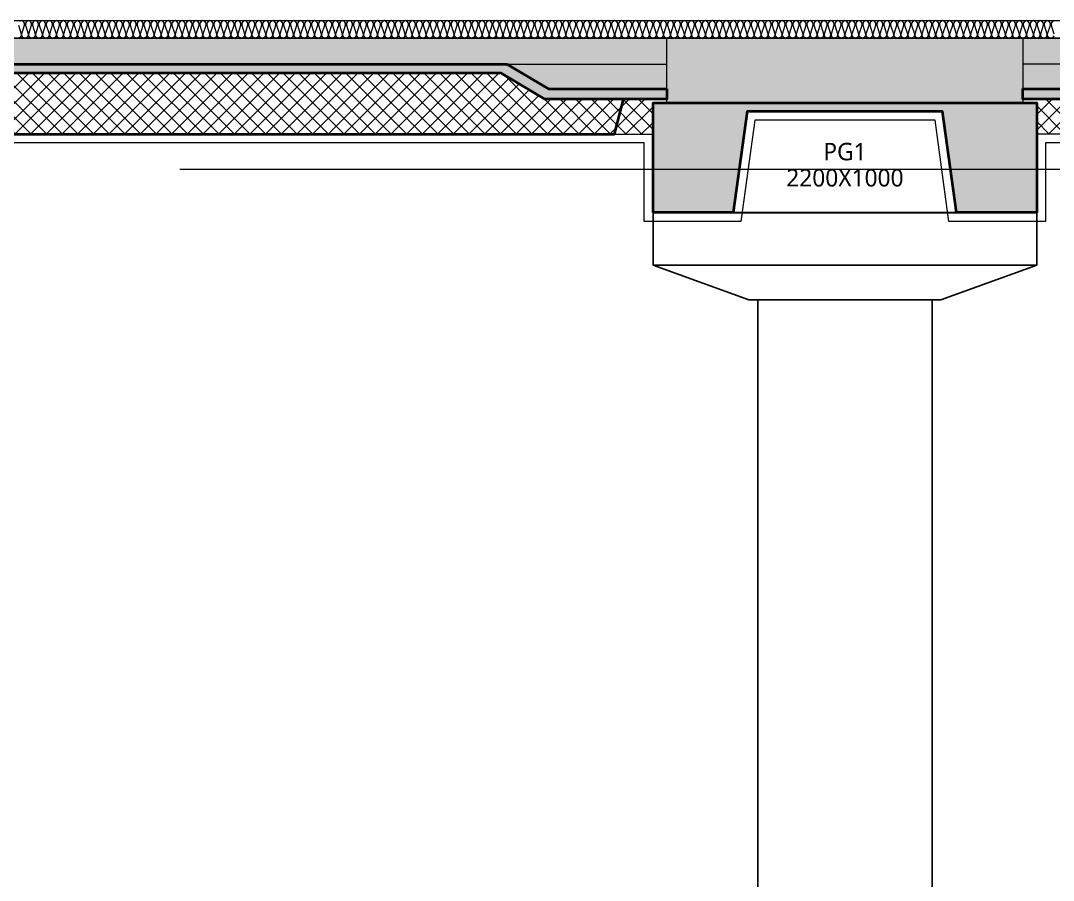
# Model space of a CAD drawing. Header units: millimetres. Extents: x 0 to 420000, y 0 to 297000.
# Drawn here: x 173288 to 179207, y 163425 to 168350 of the extents above; entities that cross this region are included whole.
import ezdxf
from ezdxf.enums import TextEntityAlignment as Align

# ---------------------------------------------------------------- set-up
doc = ezdxf.new("R2010")
doc.units = ezdxf.units.MM
doc.linetypes.add('CEN', pattern=[62, 60, -1, 0, -1])
for name, color, linetype, lineweight in [('A-AXIS-LINE', 1, 'CEN', 15), ('A-CONC-LIN1', 2, 'Continuous', 40), ('A-CONC-LIN2', 7, 'Continuous', 25), ('A-ELEV-LIN2', 7, 'Continuous', 25), ('A-XXXX-INSL1', 15, 'Continuous', 18), ('A-XXXX-INSL2', 8, 'Continuous', 18)]:
    doc.layers.add(name, color=color, linetype=linetype, lineweight=lineweight)
doc.layers.add('A-CONC-SOLD', color=253, linetype='CEN')
doc.layers.add('A-XXXX-NPLT', color=144, linetype='Continuous', lineweight=15, plot=False)
doc.styles.add('맑은고딕', font='')
doc.styles.get('맑은고딕').set_extended_font_data('Malgun Gothic')

# ---------------------------------------------------------------- blocks, each defined once
blk = doc.blocks.new('axis(220316)')
at = {"layer": 'A-AXIS-LINE', "ltscale": 1000}
blk.add_line((4631788.1, -432118.7), (4955413.1, -432118.7), dxfattribs=at)
blk = doc.blocks.new('PG1')
at = {"layer": 'A-CONC-SOLD'}
h = blk.add_hatch(color=256, dxfattribs=at)
h.dxf.hatch_style = 1
h.paths.add_polyline_path([(4800580.6, -237068.7), (4800580.6, -237438.7), (4802620.6, -237438.7), (4802620.6, -237068.7)])
h = blk.add_hatch(color=256, dxfattribs=at)
h.dxf.hatch_style = 1
h.paths.add_polyline_path([(4800500.6, -238068.7), (4800500.6, -237438.7), (4802700.6, -237438.7), (4802700.6, -238068.7), (4802240.6, -238068.7), (4802160.6, -237488.7), (4801040.6, -237488.7), (4800960.6, -238068.7)])
at = {"layer": 'A-CONC-LIN1'}
blk.add_lwpolyline([(4800500.6, -238068.7), (4800500.6, -237438.7), (4802700.6, -237438.7), (4802700.6, -238068.7), (4802240.6, -238068.7), (4802160.6, -237488.7), (4801040.6, -237488.7), (4800960.6, -238068.7), (4800500.6, -238068.7)], dxfattribs=at)
at = {"layer": 'A-CONC-LIN2'}
blk.add_line((4800580.6, -237068.7), (4802620.6, -237068.7), dxfattribs=at)
at = {"layer": 'A-XXXX-NPLT'}
blk.add_lwpolyline([(4802700.6, -238068.7), (4800500.6, -238068.7), (4800500.6, -237438.7), (4800580.6, -237438.7), (4800580.6, -237068.7), (4802620.6, -237068.7), (4802620.6, -237438.7), (4802700.6, -237438.7)], close=True, dxfattribs=at)
at = {"layer": 'A-XXXX-NPLT', "style": '맑은고딕'}
for s, p in [('PG1', (4801600.6, -237718.7)), ('2200X1000', (4801600.6, -237868.7))]:
    blk.add_text(s, height=100, dxfattribs=at).set_placement(p, align=Align.MIDDLE)
blk = doc.blocks.new('PS2(횡)')
at = {"layer": 'A-CONC-SOLD'}
h = blk.add_hatch(color=256, dxfattribs=at)
h.dxf.hatch_style = 1
h.paths.add_polyline_path([(1020, 0), (1020, -290), (1700, -290), (1937.4, -150), (9062.6, -150), (9300, -290), (9980, -290), (9980, 0)])
h = blk.add_hatch(color=256, dxfattribs=at)
h.dxf.hatch_style = 1
h.paths.add_polyline_path([(9980, -290), (9980, -350), (9280, -350), (9030, -200), (1970, -200), (1720, -350), (1020, -350), (1020, -290), (1700, -290), (1937.4, -150), (9062.6, -150), (9300, -290)])
at = {"layer": 'A-XXXX-INSL2'}
h = blk.add_hatch(dxfattribs=at)
h.set_pattern_fill('ANSI37', color=256, scale=20)
h.set_pattern_definition([(45, (-244012.5, -188500), (-44.90128, 44.90128), []), (135, (-244012.5, -188500), (-44.90128, -44.90128), [])])
h.paths.add_polyline_path([(1100, -550), (9900, -550), (9900, -350), (9280, -350), (9030, -200), (1970, -200), (1720, -350), (1100, -350)])
at = {"layer": 'A-CONC-LIN1', "color": 2}
for p, q in [((9680, -550), (9730, -350)), ((1320, -550), (9680, -550))]:
    blk.add_line(p, q, dxfattribs=at)
blk.add_lwpolyline([(9980, -290), (9980, -350), (9280, -350), (9030, -200), (1970, -200), (1720, -350), (1020, -350), (1020, -290), (1700, -290), (1937.4, -150), (9062.6, -150), (9300, -290)], close=True, dxfattribs=at)
at = {"layer": 'A-CONC-LIN2'}
blk.add_line((1020, 0), (9980, 0), dxfattribs=at)
at = {"layer": 'A-XXXX-INSL2'}
for p, q in [((1320, -550), (1100, -550)), ((9680, -550), (9900, -550))]:
    blk.add_line(p, q, dxfattribs=at)
at = {"layer": 'A-XXXX-NPLT'}
for p, q in [((1937.4, -150), (1020, -150)), ((9062.6, -150), (9980, -150))]:
    blk.add_line(p, q, dxfattribs=at)
blk = doc.blocks.new('횡지하층')
at = {"layer": 'A-ELEV-LIN2'}
for p, q in [((4778500.6, -238361.1), (4780700.6, -238361.1)), ((4778500.6, -238361.1), (4778500.6, -238661.1)), ((4780700.6, -238361.1), (4780700.6, -238661.1)), ((4778500.6, -238661.1), (4780700.6, -238661.1)), ((4779050.6, -238861.1), (4778500.6, -238661.1)), ((4780150.6, -238861.1), (4780700.6, -238661.1)), ((4779050.6, -238861.1), (4780150.6, -238861.1)), ((4779100.6, -247111.1), (4779100.6, -238861.1)), ((4780100.6, -247111.1), (4780100.6, -238861.1))]:
    blk.add_line(p, q, dxfattribs=at)
at = {"layer": 'A-XXXX-INSL1'}
blk.add_lwpolyline([(4800450.6, -237961.1), (4791750.6, -237961.1), (4791750.6, -238411.1), (4791197, -238411.1), (4791117, -237831.1), (4790084.1, -237831.1), (4790004.1, -238411.1), (4789450.6, -238411.1), (4789450.6, -237961.1), (4780750.6, -237961.1), (4780750.6, -238411.1), (4780197, -238411.1), (4780117, -237831.1), (4779084.1, -237831.1), (4779004.1, -238411.1), (4778450.6, -238411.1), (4778450.6, -237961.1), (4769750.6, -237961.1)], dxfattribs=at)
at = {"layer": 'A-XXXX-INSL2'}
blk.add_line((4757100.4, -237261.1), (4890100.5, -237261.1), dxfattribs=at)
for points in [[(4780800.6, -237261.1), (4780789.6, -237265.1), (4780782.6, -237275.1), (4780782.6, -237286.1), (4780798.6, -237336.1)], [(4780798.6, -237347.1), (4780791.6, -237357.1), (4780780.6, -237361.1), (4780769.6, -237357.1), (4780762.6, -237347.1), (4780762.6, -237336.1), (4780778.6, -237286.1), (4780778.6, -237275.1), (4780771.6, -237265.1), (4780760.6, -237261.1), (4780749.6, -237265.1), (4780742.6, -237275.1), (4780742.6, -237286.1), (4780758.6, -237336.1), (4780758.6, -237347.1), (4780751.6, -237357.1), (4780740.6, -237361.1), (4780729.6, -237357.1), (4780722.6, -237347.1), (4780722.6, -237336.1), (4780738.6, -237286.1), (4780738.6, -237275.1), (4780731.6, -237265.1), (4780720.6, -237261.1), (4780709.6, -237265.1), (4780702.6, -237275.1), (4780702.6, -237286.1), (4780718.6, -237336.1), (4780718.6, -237347.1), (4780711.6, -237357.1), (4780700.6, -237361.1), (4780689.6, -237357.1), (4780682.6, -237347.1), (4780682.6, -237336.1), (4780698.6, -237286.1), (4780698.6, -237275.1), (4780691.6, -237265.1), (4780680.6, -237261.1), (4780669.6, -237265.1), (4780662.6, -237275.1), (4780662.6, -237286.1), (4780678.6, -237336.1), (4780678.6, -237347.1), (4780671.6, -237357.1), (4780660.6, -237361.1), (4780649.6, -237357.1), (4780642.6, -237347.1), (4780642.6, -237336.1), (4780658.6, -237286.1), (4780658.6, -237275.1), (4780651.6, -237265.1), (4780640.6, -237261.1), (4780629.6, -237265.1), (4780622.6, -237275.1), (4780622.6, -237286.1), (4780638.6, -237336.1), (4780638.6, -237347.1), (4780631.6, -237357.1), (4780620.6, -237361.1), (4780609.6, -237357.1), (4780602.6, -237347.1), (4780602.6, -237336.1), (4780618.6, -237286.1), (4780618.6, -237275.1), (4780611.6, -237265.1), (4780600.6, -237261.1), (4780589.6, -237265.1), (4780582.6, -237275.1), (4780582.6, -237286.1), (4780598.6, -237336.1), (4780598.6, -237347.1), (4780591.6, -237357.1), (4780580.6, -237361.1), (4780569.6, -237357.1), (4780562.6, -237347.1), (4780562.6, -237336.1), (4780578.6, -237286.1), (4780578.6, -237275.1), (4780571.6, -237265.1), (4780560.6, -237261.1), (4780549.6, -237265.1), (4780542.6, -237275.1), (4780542.6, -237286.1), (4780558.6, -237336.1), (4780558.6, -237347.1), (4780551.6, -237357.1), (4780540.6, -237361.1), (4780529.6, -237357.1), (4780522.6, -237347.1), (4780522.6, -237336.1), (4780538.6, -237286.1), (4780538.6, -237275.1), (4780531.6, -237265.1), (4780520.6, -237261.1), (4780509.6, -237265.1), (4780502.6, -237275.1), (4780502.6, -237286.1), (4780518.6, -237336.1), (4780518.6, -237347.1), (4780511.6, -237357.1), (4780500.6, -237361.1), (4780489.6, -237357.1), (4780482.6, -237347.1), (4780482.6, -237336.1), (4780498.6, -237286.1), (4780498.6, -237275.1), (4780491.6, -237265.1), (4780480.6, -237261.1), (4780469.6, -237265.1), (4780462.6, -237275.1), (4780462.6, -237286.1), (4780478.6, -237336.1), (4780478.6, -237347.1), (4780471.6, -237357.1), (4780460.6, -237361.1), (4780449.6, -237357.1), (4780442.6, -237347.1), (4780442.6, -237336.1), (4780458.6, -237286.1), (4780458.6, -237275.1), (4780451.6, -237265.1), (4780440.6, -237261.1), (4780429.6, -237265.1), (4780422.6, -237275.1), (4780422.6, -237286.1), (4780438.6, -237336.1), (4780438.6, -237347.1), (4780431.6, -237357.1), (4780420.6, -237361.1), (4780409.6, -237357.1), (4780402.6, -237347.1), (4780402.6, -237336.1), (4780418.6, -237286.1), (4780418.6, -237275.1), (4780411.6, -237265.1), (4780400.6, -237261.1), (4780389.6, -237265.1), (4780382.6, -237275.1), (4780382.6, -237286.1), (4780398.6, -237336.1), (4780398.6, -237347.1), (4780391.6, -237357.1), (4780380.6, -237361.1), (4780369.6, -237357.1), (4780362.6, -237347.1), (4780362.6, -237336.1), (4780378.6, -237286.1), (4780378.6, -237275.1), (4780371.6, -237265.1), (4780360.6, -237261.1), (4780349.6, -237265.1), (4780342.6, -237275.1), (4780342.6, -237286.1), (4780358.6, -237336.1), (4780358.6, -237347.1), (4780351.6, -237357.1), (4780340.6, -237361.1), (4780329.6, -237357.1), (4780322.6, -237347.1), (4780322.6, -237336.1), (4780338.6, -237286.1), (4780338.6, -237275.1), (4780331.6, -237265.1), (4780320.6, -237261.1), (4780309.6, -237265.1), (4780302.6, -237275.1), (4780302.6, -237286.1), (4780318.6, -237336.1), (4780318.6, -237347.1), (4780311.6, -237357.1), (4780300.6, -237361.1), (4780289.6, -237357.1), (4780282.6, -237347.1), (4780282.6, -237336.1), (4780298.6, -237286.1), (4780298.6, -237275.1), (4780291.6, -237265.1), (4780280.6, -237261.1), (4780269.6, -237265.1), (4780262.6, -237275.1), (4780262.6, -237286.1), (4780278.6, -237336.1), (4780278.6, -237347.1), (4780271.6, -237357.1), (4780260.6, -237361.1), (4780249.6, -237357.1), (4780242.6, -237347.1), (4780242.6, -237336.1), (4780258.6, -237286.1), (4780258.6, -237275.1), (4780251.6, -237265.1), (4780240.6, -237261.1), (4780229.6, -237265.1), (4780222.6, -237275.1), (4780222.6, -237286.1), (4780238.6, -237336.1), (4780238.6, -237347.1), (4780231.6, -237357.1), (4780220.6, -237361.1), (4780209.6, -237357.1), (4780202.6, -237347.1), (4780202.6, -237336.1), (4780218.6, -237286.1), (4780218.6, -237275.1), (4780211.6, -237265.1), (4780200.6, -237261.1), (4780189.6, -237265.1), (4780182.6, -237275.1), (4780182.6, -237286.1), (4780198.6, -237336.1), (4780198.6, -237347.1), (4780191.6, -237357.1), (4780180.6, -237361.1), (4780169.6, -237357.1), (4780162.6, -237347.1), (4780162.6, -237336.1), (4780178.6, -237286.1), (4780178.6, -237275.1), (4780171.6, -237265.1), (4780160.6, -237261.1), (4780149.6, -237265.1), (4780142.6, -237275.1), (4780142.6, -237286.1), (4780158.6, -237336.1), (4780158.6, -237347.1), (4780151.6, -237357.1), (4780140.6, -237361.1), (4780129.6, -237357.1), (4780122.6, -237347.1), (4780122.6, -237336.1), (4780138.6, -237286.1), (4780138.6, -237275.1), (4780131.6, -237265.1), (4780120.6, -237261.1), (4780109.6, -237265.1), (4780102.6, -237275.1), (4780102.6, -237286.1), (4780118.6, -237336.1), (4780118.6, -237347.1), (4780111.6, -237357.1), (4780100.6, -237361.1), (4780089.6, -237357.1), (4780082.6, -237347.1), (4780082.6, -237336.1), (4780098.6, -237286.1), (4780098.6, -237275.1), (4780091.6, -237265.1), (4780080.6, -237261.1), (4780069.6, -237265.1), (4780062.6, -237275.1), (4780062.6, -237286.1), (4780078.6, -237336.1), (4780078.6, -237347.1), (4780071.6, -237357.1), (4780060.6, -237361.1), (4780049.6, -237357.1), (4780042.6, -237347.1), (4780042.6, -237336.1), (4780058.6, -237286.1), (4780058.6, -237275.1), (4780051.6, -237265.1), (4780040.6, -237261.1), (4780029.6, -237265.1), (4780022.6, -237275.1), (4780022.6, -237286.1), (4780038.6, -237336.1), (4780038.6, -237347.1), (4780031.6, -237357.1), (4780020.6, -237361.1), (4780009.6, -237357.1), (4780002.6, -237347.1), (4780002.6, -237336.1), (4780018.6, -237286.1), (4780018.6, -237275.1), (4780011.6, -237265.1), (4780000.6, -237261.1), (4779989.6, -237265.1), (4779982.6, -237275.1), (4779982.6, -237286.1), (4779998.6, -237336.1), (4779998.6, -237347.1), (4779991.6, -237357.1), (4779980.6, -237361.1), (4779969.6, -237357.1), (4779962.6, -237347.1), (4779962.6, -237336.1), (4779978.6, -237286.1), (4779978.6, -237275.1), (4779971.6, -237265.1), (4779960.6, -237261.1), (4779949.6, -237265.1), (4779942.6, -237275.1), (4779942.6, -237286.1), (4779958.6, -237336.1), (4779958.6, -237347.1), (4779951.6, -237357.1), (4779940.6, -237361.1), (4779929.6, -237357.1), (4779922.6, -237347.1), (4779922.6, -237336.1), (4779938.6, -237286.1), (4779938.6, -237275.1), (4779931.6, -237265.1), (4779920.6, -237261.1), (4779909.6, -237265.1), (4779902.6, -237275.1), (4779902.6, -237286.1), (4779918.6, -237336.1), (4779918.6, -237347.1), (4779911.6, -237357.1), (4779900.6, -237361.1), (4779889.6, -237357.1), (4779882.6, -237347.1), (4779882.6, -237336.1), (4779898.6, -237286.1), (4779898.6, -237275.1), (4779891.6, -237265.1), (4779880.6, -237261.1), (4779869.6, -237265.1), (4779862.6, -237275.1), (4779862.6, -237286.1), (4779878.6, -237336.1), (4779878.6, -237347.1), (4779871.6, -237357.1), (4779860.6, -237361.1), (4779849.6, -237357.1), (4779842.6, -237347.1), (4779842.6, -237336.1), (4779858.6, -237286.1), (4779858.6, -237275.1), (4779851.6, -237265.1), (4779840.6, -237261.1), (4779829.6, -237265.1), (4779822.6, -237275.1), (4779822.6, -237286.1), (4779838.6, -237336.1), (4779838.6, -237347.1), (4779831.6, -237357.1), (4779820.6, -237361.1), (4779809.6, -237357.1), (4779802.6, -237347.1), (4779802.6, -237336.1), (4779818.6, -237286.1), (4779818.6, -237275.1), (4779811.6, -237265.1), (4779800.6, -237261.1), (4779789.6, -237265.1), (4779782.6, -237275.1), (4779782.6, -237286.1), (4779798.6, -237336.1), (4779798.6, -237347.1), (4779791.6, -237357.1), (4779780.6, -237361.1), (4779769.6, -237357.1), (4779762.6, -237347.1), (4779762.6, -237336.1), (4779778.6, -237286.1), (4779778.6, -237275.1), (4779771.6, -237265.1), (4779760.6, -237261.1), (4779749.6, -237265.1), (4779742.6, -237275.1), (4779742.6, -237286.1), (4779758.6, -237336.1), (4779758.6, -237347.1), (4779751.6, -237357.1), (4779740.6, -237361.1), (4779729.6, -237357.1), (4779722.6, -237347.1), (4779722.6, -237336.1), (4779738.6, -237286.1), (4779738.6, -237275.1), (4779731.6, -237265.1), (4779720.6, -237261.1), (4779709.6, -237265.1), (4779702.6, -237275.1), (4779702.6, -237286.1), (4779718.6, -237336.1), (4779718.6, -237347.1), (4779711.6, -237357.1), (4779700.6, -237361.1), (4779689.6, -237357.1), (4779682.6, -237347.1), (4779682.6, -237336.1), (4779698.6, -237286.1), (4779698.6, -237275.1), (4779691.6, -237265.1), (4779680.6, -237261.1), (4779669.6, -237265.1), (4779662.6, -237275.1), (4779662.6, -237286.1), (4779678.6, -237336.1), (4779678.6, -237347.1), (4779671.6, -237357.1), (4779660.6, -237361.1), (4779649.6, -237357.1), (4779642.6, -237347.1), (4779642.6, -237336.1), (4779658.6, -237286.1), (4779658.6, -237275.1), (4779651.6, -237265.1), (4779640.6, -237261.1), (4779629.6, -237265.1), (4779622.6, -237275.1), (4779622.6, -237286.1), (4779638.6, -237336.1), (4779638.6, -237347.1), (4779631.6, -237357.1), (4779620.6, -237361.1), (4779609.6, -237357.1), (4779602.6, -237347.1), (4779602.6, -237336.1), (4779618.6, -237286.1), (4779618.6, -237275.1), (4779611.6, -237265.1), (4779600.6, -237261.1), (4779589.6, -237265.1), (4779582.6, -237275.1), (4779582.6, -237286.1), (4779598.6, -237336.1), (4779598.6, -237347.1), (4779591.6, -237357.1), (4779580.6, -237361.1), (4779569.6, -237357.1), (4779562.6, -237347.1), (4779562.6, -237336.1), (4779578.6, -237286.1), (4779578.6, -237275.1), (4779571.6, -237265.1), (4779560.6, -237261.1), (4779549.6, -237265.1), (4779542.6, -237275.1), (4779542.6, -237286.1), (4779558.6, -237336.1), (4779558.6, -237347.1), (4779551.6, -237357.1), (4779540.6, -237361.1), (4779529.6, -237357.1), (4779522.6, -237347.1), (4779522.6, -237336.1), (4779538.6, -237286.1), (4779538.6, -237275.1), (4779531.6, -237265.1), (4779520.6, -237261.1), (4779509.6, -237265.1), (4779502.6, -237275.1), (4779502.6, -237286.1), (4779518.6, -237336.1), (4779518.6, -237347.1), (4779511.6, -237357.1), (4779500.6, -237361.1), (4779489.6, -237357.1), (4779482.6, -237347.1), (4779482.6, -237336.1), (4779498.6, -237286.1), (4779498.6, -237275.1), (4779491.6, -237265.1), (4779480.6, -237261.1), (4779469.6, -237265.1), (4779462.6, -237275.1), (4779462.6, -237286.1), (4779478.6, -237336.1), (4779478.6, -237347.1), (4779471.6, -237357.1), (4779460.6, -237361.1), (4779449.6, -237357.1), (4779442.6, -237347.1), (4779442.6, -237336.1), (4779458.6, -237286.1), (4779458.6, -237275.1), (4779451.6, -237265.1), (4779440.6, -237261.1), (4779429.6, -237265.1), (4779422.6, -237275.1), (4779422.6, -237286.1), (4779438.6, -237336.1), (4779438.6, -237347.1), (4779431.6, -237357.1), (4779420.6, -237361.1), (4779409.6, -237357.1), (4779402.6, -237347.1), (4779402.6, -237336.1), (4779418.6, -237286.1), (4779418.6, -237275.1), (4779411.6, -237265.1), (4779400.6, -237261.1), (4779389.6, -237265.1), (4779382.6, -237275.1), (4779382.6, -237286.1), (4779398.6, -237336.1), (4779398.6, -237347.1), (4779391.6, -237357.1), (4779380.6, -237361.1), (4779369.6, -237357.1), (4779362.6, -237347.1), (4779362.6, -237336.1), (4779378.6, -237286.1), (4779378.6, -237275.1), (4779371.6, -237265.1), (4779360.6, -237261.1), (4779349.6, -237265.1), (4779342.6, -237275.1), (4779342.6, -237286.1), (4779358.6, -237336.1), (4779358.6, -237347.1), (4779351.6, -237357.1), (4779340.6, -237361.1), (4779329.6, -237357.1), (4779322.6, -237347.1), (4779322.6, -237336.1), (4779338.6, -237286.1), (4779338.6, -237275.1), (4779331.6, -237265.1), (4779320.6, -237261.1), (4779309.6, -237265.1), (4779302.6, -237275.1), (4779302.6, -237286.1), (4779318.6, -237336.1), (4779318.6, -237347.1), (4779311.6, -237357.1), (4779300.6, -237361.1), (4779289.6, -237357.1), (4779282.6, -237347.1), (4779282.6, -237336.1), (4779298.6, -237286.1), (4779298.6, -237275.1), (4779291.6, -237265.1), (4779280.6, -237261.1), (4779269.6, -237265.1), (4779262.6, -237275.1), (4779262.6, -237286.1), (4779278.6, -237336.1), (4779278.6, -237347.1), (4779271.6, -237357.1), (4779260.6, -237361.1), (4779249.6, -237357.1), (4779242.6, -237347.1), (4779242.6, -237336.1), (4779258.6, -237286.1), (4779258.6, -237275.1), (4779251.6, -237265.1), (4779240.6, -237261.1), (4779229.6, -237265.1), (4779222.6, -237275.1), (4779222.6, -237286.1), (4779238.6, -237336.1), (4779238.6, -237347.1), (4779231.6, -237357.1), (4779220.6, -237361.1), (4779209.6, -237357.1), (4779202.6, -237347.1), (4779202.6, -237336.1), (4779218.6, -237286.1), (4779218.6, -237275.1), (4779211.6, -237265.1), (4779200.6, -237261.1), (4779189.6, -237265.1), (4779182.6, -237275.1), (4779182.6, -237286.1), (4779198.6, -237336.1), (4779198.6, -237347.1), (4779191.6, -237357.1), (4779180.6, -237361.1), (4779169.6, -237357.1), (4779162.6, -237347.1), (4779162.6, -237336.1), (4779178.6, -237286.1), (4779178.6, -237275.1), (4779171.6, -237265.1), (4779160.6, -237261.1), (4779149.6, -237265.1), (4779142.6, -237275.1), (4779142.6, -237286.1), (4779158.6, -237336.1), (4779158.6, -237347.1), (4779151.6, -237357.1), (4779140.6, -237361.1), (4779129.6, -237357.1), (4779122.6, -237347.1), (4779122.6, -237336.1), (4779138.6, -237286.1), (4779138.6, -237275.1), (4779131.6, -237265.1), (4779120.6, -237261.1), (4779109.6, -237265.1), (4779102.6, -237275.1), (4779102.6, -237286.1), (4779118.6, -237336.1), (4779118.6, -237347.1), (4779111.6, -237357.1), (4779100.6, -237361.1), (4779089.6, -237357.1), (4779082.6, -237347.1), (4779082.6, -237336.1), (4779098.6, -237286.1), (4779098.6, -237275.1), (4779091.6, -237265.1), (4779080.6, -237261.1), (4779069.6, -237265.1), (4779062.6, -237275.1), (4779062.6, -237286.1), (4779078.6, -237336.1), (4779078.6, -237347.1), (4779071.6, -237357.1), (4779060.6, -237361.1), (4779049.6, -237357.1), (4779042.6, -237347.1), (4779042.6, -237336.1), (4779058.6, -237286.1), (4779058.6, -237275.1), (4779051.6, -237265.1), (4779040.6, -237261.1), (4779029.6, -237265.1), (4779022.6, -237275.1), (4779022.6, -237286.1), (4779038.6, -237336.1), (4779038.6, -237347.1), (4779031.6, -237357.1), (4779020.6, -237361.1), (4779009.6, -237357.1), (4779002.6, -237347.1), (4779002.6, -237336.1), (4779018.6, -237286.1), (4779018.6, -237275.1), (4779011.6, -237265.1), (4779000.6, -237261.1), (4778989.6, -237265.1), (4778982.6, -237275.1), (4778982.6, -237286.1), (4778998.6, -237336.1), (4778998.6, -237347.1), (4778991.6, -237357.1), (4778980.6, -237361.1), (4778969.6, -237357.1), (4778962.6, -237347.1), (4778962.6, -237336.1), (4778978.6, -237286.1), (4778978.6, -237275.1), (4778971.6, -237265.1), (4778960.6, -237261.1), (4778949.6, -237265.1), (4778942.6, -237275.1), (4778942.6, -237286.1), (4778958.6, -237336.1), (4778958.6, -237347.1), (4778951.6, -237357.1), (4778940.6, -237361.1), (4778929.6, -237357.1), (4778922.6, -237347.1), (4778922.6, -237336.1), (4778938.6, -237286.1), (4778938.6, -237275.1), (4778931.6, -237265.1), (4778920.6, -237261.1), (4778909.6, -237265.1), (4778902.6, -237275.1), (4778902.6, -237286.1), (4778918.6, -237336.1), (4778918.6, -237347.1), (4778911.6, -237357.1), (4778900.6, -237361.1), (4778889.6, -237357.1), (4778882.6, -237347.1), (4778882.6, -237336.1), (4778898.6, -237286.1), (4778898.6, -237275.1), (4778891.6, -237265.1), (4778880.6, -237261.1), (4778869.6, -237265.1), (4778862.6, -237275.1), (4778862.6, -237286.1), (4778878.6, -237336.1), (4778878.6, -237347.1), (4778871.6, -237357.1), (4778860.6, -237361.1), (4778849.6, -237357.1), (4778842.6, -237347.1), (4778842.6, -237336.1), (4778858.6, -237286.1), (4778858.6, -237275.1), (4778851.6, -237265.1), (4778840.6, -237261.1), (4778829.6, -237265.1), (4778822.6, -237275.1), (4778822.6, -237286.1), (4778838.6, -237336.1), (4778838.6, -237347.1), (4778831.6, -237357.1), (4778820.6, -237361.1), (4778809.6, -237357.1), (4778802.6, -237347.1), (4778802.6, -237336.1), (4778818.6, -237286.1), (4778818.6, -237275.1), (4778811.6, -237265.1), (4778800.6, -237261.1), (4778789.6, -237265.1), (4778782.6, -237275.1), (4778782.6, -237286.1), (4778798.6, -237336.1), (4778798.6, -237347.1), (4778791.6, -237357.1), (4778780.6, -237361.1), (4778769.6, -237357.1), (4778762.6, -237347.1), (4778762.6, -237336.1), (4778778.6, -237286.1), (4778778.6, -237275.1), (4778771.6, -237265.1), (4778760.6, -237261.1), (4778749.6, -237265.1), (4778742.6, -237275.1), (4778742.6, -237286.1), (4778758.6, -237336.1), (4778758.6, -237347.1), (4778751.6, -237357.1), (4778740.6, -237361.1), (4778729.6, -237357.1), (4778722.6, -237347.1), (4778722.6, -237336.1), (4778738.6, -237286.1), (4778738.6, -237275.1), (4778731.6, -237265.1), (4778720.6, -237261.1), (4778709.6, -237265.1), (4778702.6, -237275.1), (4778702.6, -237286.1), (4778718.6, -237336.1), (4778718.6, -237347.1), (4778711.6, -237357.1), (4778700.6, -237361.1), (4778689.6, -237357.1), (4778682.6, -237347.1), (4778682.6, -237336.1), (4778698.6, -237286.1), (4778698.6, -237275.1), (4778691.6, -237265.1), (4778680.6, -237261.1), (4778669.6, -237265.1), (4778662.6, -237275.1), (4778662.6, -237286.1), (4778678.6, -237336.1), (4778678.6, -237347.1), (4778671.6, -237357.1), (4778660.6, -237361.1), (4778649.6, -237357.1), (4778642.6, -237347.1), (4778642.6, -237336.1), (4778658.6, -237286.1), (4778658.6, -237275.1), (4778651.6, -237265.1), (4778640.6, -237261.1), (4778629.6, -237265.1), (4778622.6, -237275.1), (4778622.6, -237286.1), (4778638.6, -237336.1), (4778638.6, -237347.1), (4778631.6, -237357.1), (4778620.6, -237361.1), (4778609.6, -237357.1), (4778602.6, -237347.1), (4778602.6, -237336.1), (4778618.6, -237286.1), (4778618.6, -237275.1), (4778611.6, -237265.1), (4778600.6, -237261.1), (4778589.6, -237265.1), (4778582.6, -237275.1), (4778582.6, -237286.1), (4778598.6, -237336.1), (4778598.6, -237347.1), (4778591.6, -237357.1), (4778580.6, -237361.1), (4778569.6, -237357.1), (4778562.6, -237347.1), (4778562.6, -237336.1), (4778578.6, -237286.1), (4778578.6, -237275.1), (4778571.6, -237265.1), (4778560.6, -237261.1), (4778549.6, -237265.1), (4778542.6, -237275.1), (4778542.6, -237286.1), (4778558.6, -237336.1), (4778558.6, -237347.1), (4778551.6, -237357.1), (4778540.6, -237361.1), (4778529.6, -237357.1), (4778522.6, -237347.1), (4778522.6, -237336.1), (4778538.6, -237286.1), (4778538.6, -237275.1), (4778531.6, -237265.1), (4778520.6, -237261.1), (4778509.6, -237265.1), (4778502.6, -237275.1), (4778502.6, -237286.1), (4778518.6, -237336.1), (4778518.6, -237347.1), (4778511.6, -237357.1), (4778500.6, -237361.1), (4778489.6, -237357.1), (4778482.6, -237347.1), (4778482.6, -237336.1), (4778498.6, -237286.1), (4778498.6, -237275.1), (4778491.6, -237265.1), (4778480.6, -237261.1), (4778469.6, -237265.1), (4778462.6, -237275.1), (4778462.6, -237286.1), (4778478.6, -237336.1), (4778478.6, -237347.1), (4778471.6, -237357.1), (4778460.6, -237361.1), (4778449.6, -237357.1), (4778442.6, -237347.1), (4778442.6, -237336.1), (4778458.6, -237286.1), (4778458.6, -237275.1), (4778451.6, -237265.1), (4778440.6, -237261.1), (4778429.6, -237265.1), (4778422.6, -237275.1), (4778422.6, -237286.1), (4778438.6, -237336.1), (4778438.6, -237347.1), (4778431.6, -237357.1), (4778420.6, -237361.1), (4778409.6, -237357.1), (4778402.6, -237347.1), (4778402.6, -237336.1), (4778418.6, -237286.1), (4778418.6, -237275.1), (4778411.6, -237265.1), (4778400.6, -237261.1), (4778389.6, -237265.1), (4778382.6, -237275.1), (4778382.6, -237286.1), (4778398.6, -237336.1), (4778398.6, -237347.1), (4778391.6, -237357.1), (4778380.6, -237361.1), (4778369.6, -237357.1), (4778362.6, -237347.1), (4778362.6, -237336.1), (4778378.6, -237286.1), (4778378.6, -237275.1), (4778371.6, -237265.1), (4778360.6, -237261.1), (4778349.6, -237265.1), (4778342.6, -237275.1), (4778342.6, -237286.1), (4778358.6, -237336.1), (4778358.6, -237347.1), (4778351.6, -237357.1), (4778340.6, -237361.1), (4778329.6, -237357.1), (4778322.6, -237347.1), (4778322.6, -237336.1), (4778338.6, -237286.1), (4778338.6, -237275.1), (4778331.6, -237265.1), (4778320.6, -237261.1), (4778309.6, -237265.1), (4778302.6, -237275.1), (4778302.6, -237286.1), (4778318.6, -237336.1), (4778318.6, -237347.1), (4778311.6, -237357.1), (4778300.6, -237361.1), (4778289.6, -237357.1), (4778282.6, -237347.1), (4778282.6, -237336.1), (4778298.6, -237286.1), (4778298.6, -237275.1), (4778291.6, -237265.1), (4778280.6, -237261.1), (4778269.6, -237265.1), (4778262.6, -237275.1), (4778262.6, -237286.1), (4778278.6, -237336.1), (4778278.6, -237347.1), (4778271.6, -237357.1), (4778260.6, -237361.1), (4778249.6, -237357.1), (4778242.6, -237347.1), (4778242.6, -237336.1), (4778258.6, -237286.1), (4778258.6, -237275.1), (4778251.6, -237265.1), (4778240.6, -237261.1), (4778229.6, -237265.1), (4778222.6, -237275.1), (4778222.6, -237286.1), (4778238.6, -237336.1), (4778238.6, -237347.1), (4778231.6, -237357.1), (4778220.6, -237361.1), (4778209.6, -237357.1), (4778202.6, -237347.1), (4778202.6, -237336.1), (4778218.6, -237286.1), (4778218.6, -237275.1), (4778211.6, -237265.1), (4778200.6, -237261.1), (4778189.6, -237265.1), (4778182.6, -237275.1), (4778182.6, -237286.1), (4778198.6, -237336.1), (4778198.6, -237347.1), (4778191.6, -237357.1), (4778180.6, -237361.1), (4778169.6, -237357.1), (4778162.6, -237347.1), (4778162.6, -237336.1), (4778178.6, -237286.1), (4778178.6, -237275.1), (4778171.6, -237265.1), (4778160.6, -237261.1), (4778149.6, -237265.1), (4778142.6, -237275.1), (4778142.6, -237286.1), (4778158.6, -237336.1), (4778158.6, -237347.1), (4778151.6, -237357.1), (4778140.6, -237361.1), (4778129.6, -237357.1), (4778122.6, -237347.1), (4778122.6, -237336.1), (4778138.6, -237286.1), (4778138.6, -237275.1), (4778131.6, -237265.1), (4778120.6, -237261.1), (4778109.6, -237265.1), (4778102.6, -237275.1), (4778102.6, -237286.1), (4778118.6, -237336.1), (4778118.6, -237347.1), (4778111.6, -237357.1), (4778100.6, -237361.1), (4778089.6, -237357.1), (4778082.6, -237347.1), (4778082.6, -237336.1), (4778098.6, -237286.1), (4778098.6, -237275.1), (4778091.6, -237265.1), (4778080.6, -237261.1), (4778069.6, -237265.1), (4778062.6, -237275.1), (4778062.6, -237286.1), (4778078.6, -237336.1), (4778078.6, -237347.1), (4778071.6, -237357.1), (4778060.6, -237361.1), (4778049.6, -237357.1), (4778042.6, -237347.1), (4778042.6, -237336.1), (4778058.6, -237286.1), (4778058.6, -237275.1), (4778051.6, -237265.1), (4778040.6, -237261.1), (4778029.6, -237265.1), (4778022.6, -237275.1), (4778022.6, -237286.1), (4778038.6, -237336.1), (4778038.6, -237347.1), (4778031.6, -237357.1), (4778020.6, -237361.1), (4778009.6, -237357.1), (4778002.6, -237347.1), (4778002.6, -237336.1), (4778018.6, -237286.1), (4778018.6, -237275.1), (4778011.6, -237265.1), (4778000.6, -237261.1), (4777989.6, -237265.1), (4777982.6, -237275.1), (4777982.6, -237286.1), (4777998.6, -237336.1), (4777998.6, -237347.1), (4777991.6, -237357.1), (4777980.6, -237361.1), (4777969.6, -237357.1), (4777962.6, -237347.1), (4777962.6, -237336.1), (4777978.6, -237286.1), (4777978.6, -237275.1), (4777971.6, -237265.1), (4777960.6, -237261.1), (4777949.6, -237265.1), (4777942.6, -237275.1), (4777942.6, -237286.1), (4777958.6, -237336.1), (4777958.6, -237347.1), (4777951.6, -237357.1), (4777940.6, -237361.1), (4777929.6, -237357.1), (4777922.6, -237347.1), (4777922.6, -237336.1), (4777938.6, -237286.1), (4777938.6, -237275.1), (4777931.6, -237265.1), (4777920.6, -237261.1), (4777909.6, -237265.1), (4777902.6, -237275.1), (4777902.6, -237286.1), (4777918.6, -237336.1), (4777918.6, -237347.1), (4777911.6, -237357.1), (4777900.6, -237361.1), (4777889.6, -237357.1), (4777882.6, -237347.1), (4777882.6, -237336.1), (4777898.6, -237286.1), (4777898.6, -237275.1), (4777891.6, -237265.1), (4777880.6, -237261.1), (4777869.6, -237265.1), (4777862.6, -237275.1), (4777862.6, -237286.1), (4777878.6, -237336.1), (4777878.6, -237347.1), (4777871.6, -237357.1), (4777860.6, -237361.1), (4777849.6, -237357.1), (4777842.6, -237347.1), (4777842.6, -237336.1), (4777858.6, -237286.1), (4777858.6, -237275.1), (4777851.6, -237265.1), (4777840.6, -237261.1), (4777829.6, -237265.1), (4777822.6, -237275.1), (4777822.6, -237286.1), (4777838.6, -237336.1), (4777838.6, -237347.1), (4777831.6, -237357.1), (4777820.6, -237361.1), (4777809.6, -237357.1), (4777802.6, -237347.1), (4777802.6, -237336.1), (4777818.6, -237286.1), (4777818.6, -237275.1), (4777811.6, -237265.1), (4777800.6, -237261.1), (4777789.6, -237265.1), (4777782.6, -237275.1), (4777782.6, -237286.1), (4777798.6, -237336.1), (4777798.6, -237347.1), (4777791.6, -237357.1), (4777780.6, -237361.1), (4777769.6, -237357.1), (4777762.6, -237347.1), (4777762.6, -237336.1), (4777778.6, -237286.1), (4777778.6, -237275.1), (4777771.6, -237265.1), (4777760.6, -237261.1), (4777749.6, -237265.1), (4777742.6, -237275.1), (4777742.6, -237286.1), (4777758.6, -237336.1), (4777758.6, -237347.1), (4777751.6, -237357.1), (4777740.6, -237361.1), (4777729.6, -237357.1), (4777722.6, -237347.1), (4777722.6, -237336.1), (4777738.6, -237286.1), (4777738.6, -237275.1), (4777731.6, -237265.1), (4777720.6, -237261.1), (4777709.6, -237265.1), (4777702.6, -237275.1), (4777702.6, -237286.1), (4777718.6, -237336.1), (4777718.6, -237347.1), (4777711.6, -237357.1), (4777700.6, -237361.1), (4777689.6, -237357.1), (4777682.6, -237347.1), (4777682.6, -237336.1), (4777698.6, -237286.1), (4777698.6, -237275.1), (4777691.6, -237265.1), (4777680.6, -237261.1), (4777669.6, -237265.1), (4777662.6, -237275.1), (4777662.6, -237286.1), (4777678.6, -237336.1), (4777678.6, -237347.1), (4777671.6, -237357.1), (4777660.6, -237361.1), (4777649.6, -237357.1), (4777642.6, -237347.1), (4777642.6, -237336.1), (4777658.6, -237286.1), (4777658.6, -237275.1), (4777651.6, -237265.1), (4777640.6, -237261.1), (4777629.6, -237265.1), (4777622.6, -237275.1), (4777622.6, -237286.1), (4777638.6, -237336.1), (4777638.6, -237347.1), (4777631.6, -237357.1), (4777620.6, -237361.1), (4777609.6, -237357.1), (4777602.6, -237347.1), (4777602.6, -237336.1), (4777618.6, -237286.1), (4777618.6, -237275.1), (4777611.6, -237265.1), (4777600.6, -237261.1), (4777589.6, -237265.1), (4777582.6, -237275.1), (4777582.6, -237286.1), (4777598.6, -237336.1), (4777598.6, -237347.1), (4777591.6, -237357.1), (4777580.6, -237361.1), (4777569.6, -237357.1), (4777562.6, -237347.1), (4777562.6, -237336.1), (4777578.6, -237286.1), (4777578.6, -237275.1), (4777571.6, -237265.1), (4777560.6, -237261.1), (4777549.6, -237265.1), (4777542.6, -237275.1), (4777542.6, -237286.1), (4777558.6, -237336.1), (4777558.6, -237347.1), (4777551.6, -237357.1), (4777540.6, -237361.1), (4777529.6, -237357.1), (4777522.6, -237347.1), (4777522.6, -237336.1), (4777538.6, -237286.1), (4777538.6, -237275.1), (4777531.6, -237265.1), (4777520.6, -237261.1), (4777509.6, -237265.1), (4777502.6, -237275.1), (4777502.6, -237286.1), (4777518.6, -237336.1), (4777518.6, -237347.1), (4777511.6, -237357.1), (4777500.6, -237361.1), (4777489.6, -237357.1), (4777482.6, -237347.1), (4777482.6, -237336.1), (4777498.6, -237286.1), (4777498.6, -237275.1), (4777491.6, -237265.1), (4777480.6, -237261.1), (4777469.6, -237265.1), (4777462.6, -237275.1), (4777462.6, -237286.1), (4777478.6, -237336.1), (4777478.6, -237347.1), (4777471.6, -237357.1), (4777460.6, -237361.1), (4777449.6, -237357.1), (4777442.6, -237347.1), (4777442.6, -237336.1), (4777458.6, -237286.1), (4777458.6, -237275.1), (4777451.6, -237265.1), (4777440.6, -237261.1), (4777429.6, -237265.1), (4777422.6, -237275.1), (4777422.6, -237286.1), (4777438.6, -237336.1), (4777438.6, -237347.1), (4777431.6, -237357.1), (4777420.6, -237361.1), (4777409.6, -237357.1), (4777402.6, -237347.1), (4777402.6, -237336.1), (4777418.6, -237286.1), (4777418.6, -237275.1), (4777411.6, -237265.1), (4777400.6, -237261.1), (4777389.6, -237265.1), (4777382.6, -237275.1), (4777382.6, -237286.1), (4777398.6, -237336.1), (4777398.6, -237347.1), (4777391.6, -237357.1), (4777380.6, -237361.1), (4777369.6, -237357.1), (4777362.6, -237347.1), (4777362.6, -237336.1), (4777378.6, -237286.1), (4777378.6, -237275.1), (4777371.6, -237265.1), (4777360.6, -237261.1), (4777349.6, -237265.1), (4777342.6, -237275.1), (4777342.6, -237286.1), (4777358.6, -237336.1), (4777358.6, -237347.1), (4777351.6, -237357.1), (4777340.6, -237361.1), (4777329.6, -237357.1), (4777322.6, -237347.1), (4777322.6, -237336.1), (4777338.6, -237286.1), (4777338.6, -237275.1), (4777331.6, -237265.1), (4777320.6, -237261.1), (4777309.6, -237265.1), (4777302.6, -237275.1), (4777302.6, -237286.1), (4777318.6, -237336.1), (4777318.6, -237347.1), (4777311.6, -237357.1), (4777300.6, -237361.1), (4777289.6, -237357.1), (4777282.6, -237347.1), (4777282.6, -237336.1), (4777298.6, -237286.1), (4777298.6, -237275.1), (4777291.6, -237265.1), (4777280.6, -237261.1), (4777269.6, -237265.1), (4777262.6, -237275.1), (4777262.6, -237286.1), (4777278.6, -237336.1), (4777278.6, -237347.1), (4777271.6, -237357.1), (4777260.6, -237361.1), (4777249.6, -237357.1), (4777242.6, -237347.1), (4777242.6, -237336.1), (4777258.6, -237286.1), (4777258.6, -237275.1), (4777251.6, -237265.1), (4777240.6, -237261.1), (4777229.6, -237265.1), (4777222.6, -237275.1), (4777222.6, -237286.1), (4777238.6, -237336.1), (4777238.6, -237347.1), (4777231.6, -237357.1), (4777220.6, -237361.1), (4777209.6, -237357.1), (4777202.6, -237347.1), (4777202.6, -237336.1), (4777218.6, -237286.1), (4777218.6, -237275.1), (4777211.6, -237265.1), (4777200.6, -237261.1), (4777189.6, -237265.1), (4777182.6, -237275.1), (4777182.6, -237286.1), (4777198.6, -237336.1), (4777198.6, -237347.1), (4777191.6, -237357.1), (4777180.6, -237361.1), (4777169.6, -237357.1), (4777162.6, -237347.1), (4777162.6, -237336.1), (4777178.6, -237286.1), (4777178.6, -237275.1), (4777171.6, -237265.1), (4777160.6, -237261.1), (4777149.6, -237265.1), (4777142.6, -237275.1), (4777142.6, -237286.1), (4777158.6, -237336.1), (4777158.6, -237347.1), (4777151.6, -237357.1), (4777140.6, -237361.1), (4777129.6, -237357.1), (4777122.6, -237347.1), (4777122.6, -237336.1), (4777138.6, -237286.1), (4777138.6, -237275.1), (4777131.6, -237265.1), (4777120.6, -237261.1), (4777109.6, -237265.1), (4777102.6, -237275.1), (4777102.6, -237286.1), (4777118.6, -237336.1), (4777118.6, -237347.1), (4777111.6, -237357.1), (4777100.6, -237361.1), (4777089.6, -237357.1), (4777082.6, -237347.1), (4777082.6, -237336.1), (4777098.6, -237286.1), (4777098.6, -237275.1), (4777091.6, -237265.1), (4777080.6, -237261.1), (4777069.6, -237265.1), (4777062.6, -237275.1), (4777062.6, -237286.1), (4777078.6, -237336.1), (4777078.6, -237347.1), (4777071.6, -237357.1), (4777060.6, -237361.1), (4777049.6, -237357.1), (4777042.6, -237347.1), (4777042.6, -237336.1), (4777058.6, -237286.1), (4777058.6, -237275.1), (4777051.6, -237265.1), (4777040.6, -237261.1), (4777029.6, -237265.1), (4777022.6, -237275.1), (4777022.6, -237286.1), (4777038.6, -237336.1), (4777038.6, -237347.1), (4777031.6, -237357.1), (4777020.6, -237361.1), (4777009.6, -237357.1), (4777002.6, -237347.1), (4777002.6, -237336.1), (4777018.6, -237286.1), (4777018.6, -237275.1), (4777011.6, -237265.1), (4777000.6, -237261.1), (4776989.6, -237265.1), (4776982.6, -237275.1), (4776982.6, -237286.1), (4776998.6, -237336.1), (4776998.6, -237347.1), (4776991.6, -237357.1), (4776980.6, -237361.1), (4776969.6, -237357.1), (4776962.6, -237347.1), (4776962.6, -237336.1), (4776978.6, -237286.1), (4776978.6, -237275.1), (4776971.6, -237265.1), (4776960.6, -237261.1), (4776949.6, -237265.1), (4776942.6, -237275.1), (4776942.6, -237286.1), (4776958.6, -237336.1), (4776958.6, -237347.1), (4776951.6, -237357.1), (4776940.6, -237361.1), (4776929.6, -237357.1), (4776922.6, -237347.1), (4776922.6, -237336.1), (4776938.6, -237286.1), (4776938.6, -237275.1), (4776931.6, -237265.1), (4776920.6, -237261.1), (4776909.6, -237265.1), (4776902.6, -237275.1), (4776902.6, -237286.1), (4776918.6, -237336.1), (4776918.6, -237347.1), (4776911.6, -237357.1), (4776900.6, -237361.1), (4776889.6, -237357.1), (4776882.6, -237347.1), (4776882.6, -237336.1), (4776898.6, -237286.1), (4776898.6, -237275.1), (4776891.6, -237265.1), (4776880.6, -237261.1), (4776869.6, -237265.1), (4776862.6, -237275.1), (4776862.6, -237286.1), (4776878.6, -237336.1), (4776878.6, -237347.1), (4776871.6, -237357.1), (4776860.6, -237361.1), (4776849.6, -237357.1), (4776842.6, -237347.1), (4776842.6, -237336.1), (4776858.6, -237286.1), (4776858.6, -237275.1), (4776851.6, -237265.1), (4776840.6, -237261.1), (4776829.6, -237265.1), (4776822.6, -237275.1), (4776822.6, -237286.1), (4776838.6, -237336.1), (4776838.6, -237347.1), (4776831.6, -237357.1), (4776820.6, -237361.1), (4776809.6, -237357.1), (4776802.6, -237347.1), (4776802.6, -237336.1), (4776818.6, -237286.1), (4776818.6, -237275.1), (4776811.6, -237265.1), (4776800.6, -237261.1), (4776789.6, -237265.1), (4776782.6, -237275.1), (4776782.6, -237286.1), (4776798.6, -237336.1), (4776798.6, -237347.1), (4776791.6, -237357.1), (4776780.6, -237361.1), (4776769.6, -237357.1), (4776762.6, -237347.1), (4776762.6, -237336.1), (4776778.6, -237286.1), (4776778.6, -237275.1), (4776771.6, -237265.1), (4776760.6, -237261.1), (4776749.6, -237265.1), (4776742.6, -237275.1), (4776742.6, -237286.1), (4776758.6, -237336.1), (4776758.6, -237347.1), (4776751.6, -237357.1), (4776740.6, -237361.1), (4776729.6, -237357.1), (4776722.6, -237347.1), (4776722.6, -237336.1), (4776738.6, -237286.1), (4776738.6, -237275.1), (4776731.6, -237265.1), (4776720.6, -237261.1), (4776709.6, -237265.1), (4776702.6, -237275.1), (4776702.6, -237286.1), (4776718.6, -237336.1), (4776718.6, -237347.1), (4776711.6, -237357.1), (4776700.6, -237361.1), (4776689.6, -237357.1), (4776682.6, -237347.1), (4776682.6, -237336.1), (4776698.6, -237286.1), (4776698.6, -237275.1), (4776691.6, -237265.1), (4776680.6, -237261.1), (4776669.6, -237265.1), (4776662.6, -237275.1), (4776662.6, -237286.1), (4776678.6, -237336.1), (4776678.6, -237347.1), (4776671.6, -237357.1), (4776660.6, -237361.1), (4776649.6, -237357.1), (4776642.6, -237347.1), (4776642.6, -237336.1), (4776658.6, -237286.1), (4776658.6, -237275.1), (4776651.6, -237265.1), (4776640.6, -237261.1), (4776629.6, -237265.1), (4776622.6, -237275.1), (4776622.6, -237286.1), (4776638.6, -237336.1), (4776638.6, -237347.1), (4776631.6, -237357.1), (4776620.6, -237361.1), (4776609.6, -237357.1), (4776602.6, -237347.1), (4776602.6, -237336.1), (4776618.6, -237286.1), (4776618.6, -237275.1), (4776611.6, -237265.1), (4776600.6, -237261.1), (4776589.6, -237265.1), (4776582.6, -237275.1), (4776582.6, -237286.1), (4776598.6, -237336.1), (4776598.6, -237347.1), (4776591.6, -237357.1), (4776580.6, -237361.1), (4776569.6, -237357.1), (4776562.6, -237347.1), (4776562.6, -237336.1), (4776578.6, -237286.1), (4776578.6, -237275.1), (4776571.6, -237265.1), (4776560.6, -237261.1), (4776549.6, -237265.1), (4776542.6, -237275.1), (4776542.6, -237286.1), (4776558.6, -237336.1), (4776558.6, -237347.1), (4776551.6, -237357.1), (4776540.6, -237361.1), (4776529.6, -237357.1), (4776522.6, -237347.1), (4776522.6, -237336.1), (4776538.6, -237286.1), (4776538.6, -237275.1), (4776531.6, -237265.1), (4776520.6, -237261.1), (4776509.6, -237265.1), (4776502.6, -237275.1), (4776502.6, -237286.1), (4776518.6, -237336.1), (4776518.6, -237347.1), (4776511.6, -237357.1), (4776500.6, -237361.1), (4776489.6, -237357.1), (4776482.6, -237347.1), (4776482.6, -237336.1), (4776498.6, -237286.1), (4776498.6, -237275.1), (4776491.6, -237265.1), (4776480.6, -237261.1), (4776469.6, -237265.1), (4776462.6, -237275.1), (4776462.6, -237286.1), (4776478.6, -237336.1), (4776478.6, -237347.1), (4776471.6, -237357.1), (4776460.6, -237361.1), (4776449.6, -237357.1), (4776442.6, -237347.1), (4776442.6, -237336.1), (4776458.6, -237286.1), (4776458.6, -237275.1), (4776451.6, -237265.1), (4776440.6, -237261.1), (4776429.6, -237265.1), (4776422.6, -237275.1), (4776422.6, -237286.1), (4776438.6, -237336.1), (4776438.6, -237347.1), (4776431.6, -237357.1), (4776420.6, -237361.1), (4776409.6, -237357.1), (4776402.6, -237347.1), (4776402.6, -237336.1), (4776418.6, -237286.1), (4776418.6, -237275.1), (4776411.6, -237265.1), (4776400.6, -237261.1), (4776389.6, -237265.1), (4776382.6, -237275.1), (4776382.6, -237286.1), (4776398.6, -237336.1), (4776398.6, -237347.1), (4776391.6, -237357.1), (4776380.6, -237361.1), (4776369.6, -237357.1), (4776362.6, -237347.1), (4776362.6, -237336.1), (4776378.6, -237286.1), (4776378.6, -237275.1), (4776371.6, -237265.1), (4776360.6, -237261.1), (4776349.6, -237265.1), (4776342.6, -237275.1), (4776342.6, -237286.1), (4776358.6, -237336.1), (4776358.6, -237347.1), (4776351.6, -237357.1), (4776340.6, -237361.1), (4776329.6, -237357.1), (4776322.6, -237347.1), (4776322.6, -237336.1), (4776338.6, -237286.1), (4776338.6, -237275.1), (4776331.6, -237265.1), (4776320.6, -237261.1), (4776309.6, -237265.1), (4776302.6, -237275.1), (4776302.6, -237286.1), (4776318.6, -237336.1), (4776318.6, -237347.1), (4776311.6, -237357.1), (4776300.6, -237361.1), (4776289.6, -237357.1), (4776282.6, -237347.1), (4776282.6, -237336.1), (4776298.6, -237286.1), (4776298.6, -237275.1), (4776291.6, -237265.1), (4776280.6, -237261.1), (4776269.6, -237265.1), (4776262.6, -237275.1), (4776262.6, -237286.1), (4776278.6, -237336.1), (4776278.6, -237347.1), (4776271.6, -237357.1), (4776260.6, -237361.1), (4776249.6, -237357.1), (4776242.6, -237347.1), (4776242.6, -237336.1), (4776258.6, -237286.1), (4776258.6, -237275.1), (4776251.6, -237265.1), (4776240.6, -237261.1), (4776229.6, -237265.1), (4776222.6, -237275.1), (4776222.6, -237286.1), (4776238.6, -237336.1), (4776238.6, -237347.1), (4776231.6, -237357.1), (4776220.6, -237361.1), (4776209.6, -237357.1), (4776202.6, -237347.1), (4776202.6, -237336.1), (4776218.6, -237286.1), (4776218.6, -237275.1), (4776211.6, -237265.1), (4776200.6, -237261.1), (4776189.6, -237265.1), (4776182.6, -237275.1), (4776182.6, -237286.1), (4776198.6, -237336.1), (4776198.6, -237347.1), (4776191.6, -237357.1), (4776180.6, -237361.1), (4776169.6, -237357.1), (4776162.6, -237347.1), (4776162.6, -237336.1), (4776178.6, -237286.1), (4776178.6, -237275.1), (4776171.6, -237265.1), (4776160.6, -237261.1), (4776149.6, -237265.1), (4776142.6, -237275.1), (4776142.6, -237286.1), (4776158.6, -237336.1), (4776158.6, -237347.1), (4776151.6, -237357.1), (4776140.6, -237361.1), (4776129.6, -237357.1), (4776122.6, -237347.1), (4776122.6, -237336.1), (4776138.6, -237286.1), (4776138.6, -237275.1), (4776131.6, -237265.1), (4776120.6, -237261.1), (4776109.6, -237265.1), (4776102.6, -237275.1), (4776102.6, -237286.1), (4776118.6, -237336.1), (4776118.6, -237347.1), (4776111.6, -237357.1), (4776100.6, -237361.1), (4776089.6, -237357.1), (4776082.6, -237347.1), (4776082.6, -237336.1), (4776098.6, -237286.1), (4776098.6, -237275.1), (4776091.6, -237265.1), (4776080.6, -237261.1), (4776069.6, -237265.1), (4776062.6, -237275.1), (4776062.6, -237286.1), (4776078.6, -237336.1), (4776078.6, -237347.1), (4776071.6, -237357.1), (4776060.6, -237361.1), (4776049.6, -237357.1), (4776042.6, -237347.1), (4776042.6, -237336.1), (4776058.6, -237286.1), (4776058.6, -237275.1), (4776051.6, -237265.1), (4776040.6, -237261.1), (4776029.6, -237265.1), (4776022.6, -237275.1), (4776022.6, -237286.1), (4776038.6, -237336.1), (4776038.6, -237347.1), (4776031.6, -237357.1), (4776020.6, -237361.1), (4776009.6, -237357.1), (4776002.6, -237347.1), (4776002.6, -237336.1), (4776018.6, -237286.1), (4776018.6, -237275.1), (4776011.6, -237265.1), (4776000.6, -237261.1), (4775989.6, -237265.1), (4775982.6, -237275.1), (4775982.6, -237286.1), (4775998.6, -237336.1), (4775998.6, -237347.1), (4775991.6, -237357.1), (4775980.6, -237361.1), (4775969.6, -237357.1), (4775962.6, -237347.1), (4775962.6, -237336.1), (4775978.6, -237286.1), (4775978.6, -237275.1), (4775971.6, -237265.1), (4775960.6, -237261.1), (4775949.6, -237265.1), (4775942.6, -237275.1), (4775942.6, -237286.1), (4775958.6, -237336.1), (4775958.6, -237347.1), (4775951.6, -237357.1), (4775940.6, -237361.1), (4775929.6, -237357.1), (4775922.6, -237347.1), (4775922.6, -237336.1), (4775938.6, -237286.1), (4775938.6, -237275.1), (4775931.6, -237265.1), (4775920.6, -237261.1), (4775909.6, -237265.1), (4775902.6, -237275.1), (4775902.6, -237286.1), (4775918.6, -237336.1), (4775918.6, -237347.1), (4775911.6, -237357.1), (4775900.6, -237361.1), (4775889.6, -237357.1), (4775882.6, -237347.1), (4775882.6, -237336.1), (4775898.6, -237286.1), (4775898.6, -237275.1), (4775891.6, -237265.1), (4775880.6, -237261.1), (4775869.6, -237265.1), (4775862.6, -237275.1), (4775862.6, -237286.1), (4775878.6, -237336.1), (4775878.6, -237347.1), (4775871.6, -237357.1), (4775860.6, -237361.1), (4775849.6, -237357.1), (4775842.6, -237347.1), (4775842.6, -237336.1), (4775858.6, -237286.1), (4775858.6, -237275.1), (4775851.6, -237265.1), (4775840.6, -237261.1), (4775829.6, -237265.1), (4775822.6, -237275.1), (4775822.6, -237286.1), (4775838.6, -237336.1), (4775838.6, -237347.1), (4775831.6, -237357.1), (4775820.6, -237361.1), (4775809.6, -237357.1), (4775802.6, -237347.1), (4775802.6, -237336.1), (4775818.6, -237286.1), (4775818.6, -237275.1), (4775811.6, -237265.1), (4775800.6, -237261.1), (4775789.6, -237265.1), (4775782.6, -237275.1), (4775782.6, -237286.1), (4775798.6, -237336.1), (4775798.6, -237347.1), (4775791.6, -237357.1), (4775780.6, -237361.1), (4775769.6, -237357.1), (4775762.6, -237347.1), (4775762.6, -237336.1), (4775778.6, -237286.1), (4775778.6, -237275.1), (4775771.6, -237265.1), (4775760.6, -237261.1), (4775749.6, -237265.1), (4775742.6, -237275.1), (4775742.6, -237286.1), (4775758.6, -237336.1), (4775758.6, -237347.1), (4775751.6, -237357.1), (4775740.6, -237361.1), (4775729.6, -237357.1), (4775722.6, -237347.1), (4775722.6, -237336.1), (4775738.6, -237286.1), (4775738.6, -237275.1), (4775731.6, -237265.1), (4775720.6, -237261.1), (4775709.6, -237265.1), (4775702.6, -237275.1), (4775702.6, -237286.1), (4775718.6, -237336.1), (4775718.6, -237347.1), (4775711.6, -237357.1), (4775700.6, -237361.1), (4775689.6, -237357.1), (4775682.6, -237347.1), (4775682.6, -237336.1), (4775698.6, -237286.1), (4775698.6, -237275.1), (4775691.6, -237265.1), (4775680.6, -237261.1), (4775669.6, -237265.1), (4775662.6, -237275.1), (4775662.6, -237286.1), (4775678.6, -237336.1), (4775678.6, -237347.1), (4775671.6, -237357.1), (4775660.6, -237361.1), (4775649.6, -237357.1), (4775642.6, -237347.1), (4775642.6, -237336.1), (4775658.6, -237286.1), (4775658.6, -237275.1), (4775651.6, -237265.1), (4775640.6, -237261.1), (4775629.6, -237265.1), (4775622.6, -237275.1), (4775622.6, -237286.1), (4775638.6, -237336.1), (4775638.6, -237347.1), (4775631.6, -237357.1), (4775620.6, -237361.1), (4775609.6, -237357.1), (4775602.6, -237347.1), (4775602.6, -237336.1), (4775618.6, -237286.1), (4775618.6, -237275.1), (4775611.6, -237265.1), (4775600.6, -237261.1), (4775589.6, -237265.1), (4775582.6, -237275.1), (4775582.6, -237286.1), (4775598.6, -237336.1), (4775598.6, -237347.1), (4775591.6, -237357.1), (4775580.6, -237361.1), (4775569.6, -237357.1), (4775562.6, -237347.1), (4775562.6, -237336.1), (4775578.6, -237286.1), (4775578.6, -237275.1), (4775571.6, -237265.1), (4775560.6, -237261.1), (4775549.6, -237265.1), (4775542.6, -237275.1), (4775542.6, -237286.1), (4775558.6, -237336.1), (4775558.6, -237347.1), (4775551.6, -237357.1), (4775540.6, -237361.1), (4775529.6, -237357.1), (4775522.6, -237347.1), (4775522.6, -237336.1), (4775538.6, -237286.1), (4775538.6, -237275.1), (4775531.6, -237265.1), (4775520.6, -237261.1), (4775509.6, -237265.1), (4775502.6, -237275.1), (4775502.6, -237286.1), (4775518.6, -237336.1), (4775518.6, -237347.1), (4775511.6, -237357.1), (4775500.6, -237361.1), (4775489.6, -237357.1), (4775482.6, -237347.1), (4775482.6, -237336.1), (4775498.6, -237286.1), (4775498.6, -237275.1), (4775491.6, -237265.1), (4775480.6, -237261.1), (4775469.6, -237265.1), (4775462.6, -237275.1), (4775462.6, -237286.1), (4775478.6, -237336.1), (4775478.6, -237347.1), (4775471.6, -237357.1), (4775460.6, -237361.1), (4775449.6, -237357.1), (4775442.6, -237347.1), (4775442.6, -237336.1), (4775458.6, -237286.1), (4775458.6, -237275.1), (4775451.6, -237265.1), (4775440.6, -237261.1), (4775429.6, -237265.1), (4775422.6, -237275.1), (4775422.6, -237286.1), (4775438.6, -237336.1), (4775438.6, -237347.1), (4775431.6, -237357.1), (4775420.6, -237361.1), (4775409.6, -237357.1), (4775402.6, -237347.1), (4775402.6, -237336.1), (4775418.6, -237286.1), (4775418.6, -237275.1), (4775411.6, -237265.1), (4775400.6, -237261.1), (4775389.6, -237265.1), (4775382.6, -237275.1), (4775382.6, -237286.1), (4775398.6, -237336.1), (4775398.6, -237347.1), (4775391.6, -237357.1), (4775380.6, -237361.1), (4775369.6, -237357.1), (4775362.6, -237347.1), (4775362.6, -237336.1), (4775378.6, -237286.1), (4775378.6, -237275.1), (4775371.6, -237265.1), (4775360.6, -237261.1), (4775349.6, -237265.1), (4775342.6, -237275.1), (4775342.6, -237286.1), (4775358.6, -237336.1), (4775358.6, -237347.1), (4775351.6, -237357.1), (4775340.6, -237361.1), (4775329.6, -237357.1), (4775322.6, -237347.1), (4775322.6, -237336.1), (4775338.6, -237286.1), (4775338.6, -237275.1), (4775331.6, -237265.1), (4775320.6, -237261.1), (4775309.6, -237265.1), (4775302.6, -237275.1), (4775302.6, -237286.1), (4775318.6, -237336.1), (4775318.6, -237347.1), (4775311.6, -237357.1), (4775300.6, -237361.1), (4775289.6, -237357.1), (4775282.6, -237347.1), (4775282.6, -237336.1), (4775298.6, -237286.1), (4775298.6, -237275.1), (4775291.6, -237265.1), (4775280.6, -237261.1), (4775269.6, -237265.1), (4775262.6, -237275.1), (4775262.6, -237286.1), (4775278.6, -237336.1), (4775278.6, -237347.1), (4775271.6, -237357.1), (4775260.6, -237361.1), (4775249.6, -237357.1), (4775242.6, -237347.1), (4775242.6, -237336.1), (4775258.6, -237286.1), (4775258.6, -237275.1), (4775251.6, -237265.1), (4775240.6, -237261.1), (4775229.6, -237265.1), (4775222.6, -237275.1), (4775222.6, -237286.1), (4775238.6, -237336.1), (4775238.6, -237347.1), (4775231.6, -237357.1), (4775220.6, -237361.1), (4775209.6, -237357.1), (4775202.6, -237347.1), (4775202.6, -237336.1), (4775218.6, -237286.1), (4775218.6, -237275.1), (4775211.6, -237265.1), (4775200.6, -237261.1), (4775189.6, -237265.1), (4775182.6, -237275.1), (4775182.6, -237286.1), (4775198.6, -237336.1), (4775198.6, -237347.1), (4775191.6, -237357.1), (4775180.6, -237361.1), (4775169.6, -237357.1), (4775162.6, -237347.1), (4775162.6, -237336.1), (4775178.6, -237286.1), (4775178.6, -237275.1), (4775171.6, -237265.1), (4775160.6, -237261.1), (4775149.6, -237265.1), (4775142.6, -237275.1), (4775142.6, -237286.1), (4775158.6, -237336.1), (4775158.6, -237347.1), (4775151.6, -237357.1), (4775140.6, -237361.1), (4775129.6, -237357.1), (4775122.6, -237347.1), (4775122.6, -237336.1), (4775138.6, -237286.1), (4775138.6, -237275.1), (4775131.6, -237265.1), (4775120.6, -237261.1), (4775109.6, -237265.1), (4775102.6, -237275.1), (4775102.6, -237286.1), (4775118.6, -237336.1), (4775118.6, -237347.1), (4775111.6, -237357.1), (4775100.6, -237361.1), (4775089.6, -237357.1), (4775082.6, -237347.1), (4775082.6, -237336.1), (4775098.6, -237286.1), (4775098.6, -237275.1), (4775091.6, -237265.1), (4775080.6, -237261.1), (4775069.6, -237265.1), (4775062.6, -237275.1), (4775062.6, -237286.1), (4775078.6, -237336.1), (4775078.6, -237347.1), (4775071.6, -237357.1), (4775060.6, -237361.1), (4775049.6, -237357.1), (4775042.6, -237347.1), (4775042.6, -237336.1), (4775058.6, -237286.1), (4775058.6, -237275.1), (4775051.6, -237265.1), (4775040.6, -237261.1), (4775029.6, -237265.1), (4775022.6, -237275.1), (4775022.6, -237286.1), (4775038.6, -237336.1), (4775038.6, -237347.1), (4775031.6, -237357.1), (4775020.6, -237361.1), (4775009.6, -237357.1), (4775002.6, -237347.1), (4775002.6, -237336.1), (4775018.6, -237286.1), (4775018.6, -237275.1), (4775011.6, -237265.1), (4775000.6, -237261.1), (4774989.6, -237265.1), (4774982.6, -237275.1), (4774982.6, -237286.1), (4774998.6, -237336.1), (4774998.6, -237347.1), (4774991.6, -237357.1), (4774980.6, -237361.1), (4774969.6, -237357.1), (4774962.6, -237347.1), (4774962.6, -237336.1), (4774978.6, -237286.1), (4774978.6, -237275.1), (4774971.6, -237265.1), (4774960.6, -237261.1), (4774949.6, -237265.1), (4774942.6, -237275.1), (4774942.6, -237286.1), (4774958.6, -237336.1), (4774958.6, -237347.1), (4774951.6, -237357.1), (4774940.6, -237361.1), (4774929.6, -237357.1), (4774922.6, -237347.1), (4774922.6, -237336.1), (4774938.6, -237286.1), (4774938.6, -237275.1), (4774931.6, -237265.1), (4774920.6, -237261.1), (4774909.6, -237265.1), (4774902.6, -237275.1), (4774902.6, -237286.1), (4774918.6, -237336.1), (4774918.6, -237347.1), (4774911.6, -237357.1), (4774900.6, -237361.1), (4774889.6, -237357.1), (4774882.6, -237347.1), (4774882.6, -237336.1), (4774898.6, -237286.1), (4774898.6, -237275.1), (4774891.6, -237265.1), (4774880.6, -237261.1), (4774869.6, -237265.1)], [(4774862.6, -237286.1), (4774878.6, -237336.1), (4774878.6, -237347.1), (4774871.6, -237357.1)]]:
    blk.add_lwpolyline(points, dxfattribs=at)
for p in [(4768600.6, -237361.1), (4779600.6, -237361.1)]:
    blk.add_blockref('PS2(횡)', p)
at = {"layer": 'A-CONC-LIN1'}
blk.add_blockref('PG1', (-22000, -292.3), dxfattribs=at)

msp = doc.modelspace()

# ---------------------------------------------------------------- block references
at = {"layer": 'A-AXIS-LINE'}
msp.add_blockref('axis(220316)', (-4581588.1, 599618.7), dxfattribs=at)
at = {"layer": 'A-CONC-LIN1'}
msp.add_blockref('횡지하층', (-4601588.1, 405611.1), dxfattribs=at)

doc.saveas('drawing.dxf')
